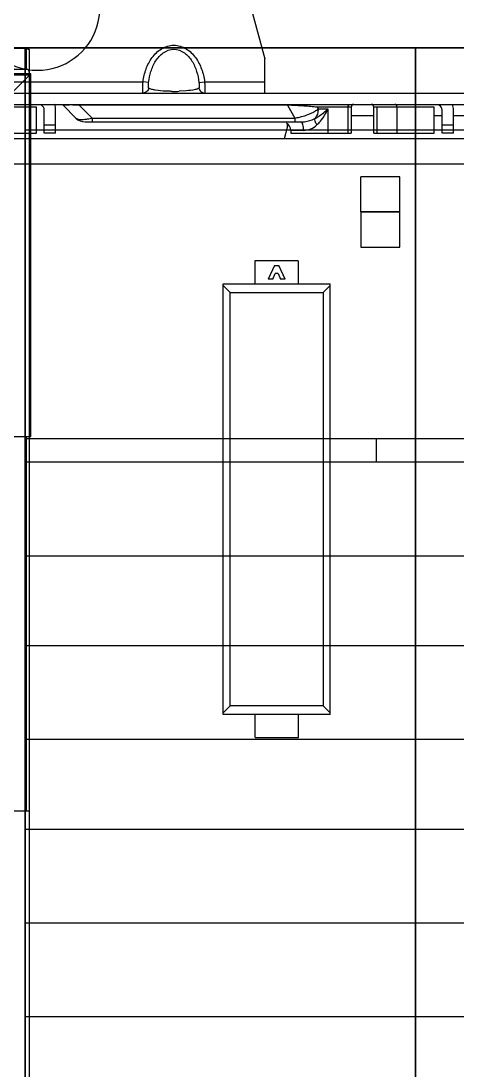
# Model space of a CAD drawing. Header units: millimetres. Extents: x 30557 to 235556, y -116603 to -73383.
# Drawn here: x 131545.4 to 131583.8, y -74309.4 to -74216.9 of the extents above; entities that cross this region are included whole.
import ezdxf

# ---------------------------------------------------------------- set-up
doc = ezdxf.new("R2010")
doc.units = ezdxf.units.MM

# ---------------------------------------------------------------- blocks, each defined once
blk = doc.blocks.new('1756-EN2TR-Z')
at = {"color": 7, "linetype": 'Continuous'}
for p, q in [((34.206, 144.733), (0.269, 144.733)), ((34.455, 142.436), (34.455, 144.484)), ((32.962, 142.828), (34.206, 142.85)), ((34.57, 142.436), (-0.115, 142.436)), ((34.455, 142.321), (0, 142.321)), ((32.96, 140.826), (34.57, 142.436)), ((34.455, 0), (34.455, 142.321)), ((34.57, 110.424), (34.57, 142.436)), ((34.545, 120.565), (34.545, 130.585)), ((34.545, 130.585), (34.559, 130.585)), ((34.559, 130.585), (34.559, 120.565)), ((34.559, 120.565), (34.545, 120.565)), ((32.71, 110.424), (34.57, 110.424)), ((34.197, 77.405), (34.197, 110.424)), ((34.206, 77.405), (34.206, 110.424)), ((34.455, 110.229), (34.206, 110.233)), ((32.71, 77.405), (34.455, 77.405))]:
    blk.add_line(p, q, dxfattribs=at)
at = {"color": 9, "linetype": 'Continuous'}
for p, q in [((34.206, 144.66), (0.269, 144.66)), ((34.206, 142.85), (34.206, 144.733))]:
    blk.add_line(p, q, dxfattribs=at)
at = {"color": 7, "linetype": 'Continuous'}
blk.add_arc((34.206, 144.484), 0.249, 0, 90, dxfattribs=at)
blk.add_ellipse((34.206, 142.492), major_axis=(0.006, 0.359), ratio=0.69456, start_param=-1.546944, end_param=0.023852, dxfattribs=at)
at = {"color": 9, "linetype": 'Continuous'}
blk.add_open_spline([(34.206, 144.66), (34.222, 144.66), (34.246, 144.658), (34.278, 144.653), (34.301, 144.647), (34.323, 144.639), (34.344, 144.631), (34.364, 144.62), (34.382, 144.609), (34.398, 144.596), (34.413, 144.582), (34.425, 144.567), (34.436, 144.552), (34.444, 144.535), (34.45, 144.518), (34.454, 144.501), (34.455, 144.49), (34.455, 144.484)], degree=3, knots=[0, 0, 0, 0, 0.144863, 0.216476, 0.287077, 0.356369, 0.42409, 0.49002, 0.553995, 0.615912, 0.675744, 0.733541, 0.789444, 0.843685, 0.896583, 0.948536, 1, 1, 1, 1], dxfattribs=at)
blk = doc.blocks.new('1756-IO-Z')
for p, q in [((0, -142.681), (0, 0)), ((0, 0), (34.422, 0)), ((34.422, 0), (0, 0)), ((0, 0), (0, -142.681)), ((34.422, 0), (0, 0)), ((34.422, 0), (34.422, -142.681)), ((34.422, -142.681), (34.422, 0)), ((0, -7.242), (34.422, -7.242)), ((29.607, -14.474), (29.607, -11.379)), ((33.047, -11.379), (29.607, -11.379)), ((33.047, -14.474), (33.047, -11.379)), ((33.047, -14.474), (29.607, -14.474)), ((29.607, -14.474), (29.607, -17.58)), ((29.607, -14.474), (33.047, -14.474)), ((29.607, -14.474), (29.607, -17.58)), ((33.047, -17.58), (33.047, -14.474)), ((33.047, -17.58), (33.047, -14.474)), ((29.607, -17.58), (33.047, -17.58)), ((29.607, -17.58), (33.047, -17.58)), ((0, -34.471), (34.422, -34.471)), ((30.983, -36.535), (30.983, -34.471)), ((0, -36.535), (34.422, -36.535)), ((0, -44.809), (34.422, -44.809)), ((0, -52.729), (34.422, -52.729)), ((0, -61.003), (34.422, -61.003)), ((0, -68.933), (34.422, -68.933)), ((0, -77.197), (34.422, -77.197)), ((0, -85.471), (34.422, -85.471))]:
    blk.add_line(p, q)
blk = doc.blocks.new('1756-A10-Z')
at = {"color": 7, "linetype": 'Continuous'}
for p, q in [((77.617, 22.988), (81.685, 7.807)), ((81.685, 4.8), (81.685, 7.807)), ((26.36, 4.8), (201.716, 4.8)), ((26.36, 3.798), (201.716, 3.798)), ((63.904, 3.724), (65.036, 2.592)), ((61.553, 1.252), (61.553, 3.547)), ((62.241, 1.252), (62.241, 3.297)), ((63.243, 1.252), (63.243, 3.297)), ((89.302, 3.547), (89.302, 1.252)), ((91.306, 1.252), (91.306, 3.547)), ((96.633, 1.252), (96.633, 3.547)), ((97.32, 1.252), (97.32, 3.297)), ((98.322, 1.252), (98.322, 3.297)), ((65.851, 2.254), (84.855, 2.254)), ((83.689, 1.793), (83.689, 2.064)), ((56.227, 1.252), (61.553, 1.252)), ((63.243, 1.252), (62.241, 1.252)), ((83.418, 0.781), (83.689, 1.793)), ((83.976, 1.503), (83.976, 1.252)), ((83.976, 1.252), (89.302, 1.252)), ((91.306, 1.252), (96.633, 1.252)), ((98.322, 1.252), (97.32, 1.252)), ((27.446, 0.781), (200.463, 0.781)), ((26.36, -1.463), (201.716, -1.443)), ((84.644, -10.002), (80.825, -10.003)), ((80.825, -10.003), (80.826, -12.032)), ((84.644, -10.002), (84.644, -12.032)), ((82.544, -10.404), (81.983, -11.606)), ((82.544, -10.404), (82.926, -10.404)), ((83.487, -11.606), (82.926, -10.404)), ((82.384, -11.606), (81.983, -11.606)), ((82.384, -11.606), (82.615, -11.112)), ((82.855, -11.112), (82.615, -11.112)), ((82.855, -11.112), (83.086, -11.606)), ((83.487, -11.606), (83.086, -11.606)), ((78.024, -12.033), (87.446, -12.032)), ((78.029, -50.019), (78.024, -12.033)), ((78.024, -12.183), (78.626, -12.784)), ((78.63, -49.267), (78.626, -12.784)), ((78.626, -12.784), (86.844, -12.784)), ((87.446, -12.182), (86.844, -12.784)), ((86.844, -12.784), (86.849, -49.266)), ((87.45, -50.018), (87.446, -12.032)), ((78.029, -49.868), (78.63, -49.267)), ((86.849, -49.266), (78.63, -49.267)), ((87.45, -49.867), (86.849, -49.266)), ((87.45, -50.018), (78.029, -50.019)), ((80.83, -52.048), (80.83, -50.018)), ((84.649, -52.048), (84.649, -50.018)), ((80.83, -52.048), (84.649, -52.048))]:
    blk.add_line(p, q, dxfattribs=at)
at = {"color": 9, "linetype": 'Continuous'}
for p, q in [((52.326, 5.802), (70.953, 5.802)), ((71.446, 5.74), (70.953, 5.802)), ((75.887, 5.74), (76.38, 5.802)), ((76.38, 5.802), (81.685, 5.802)), ((72.287, 5.021), (72.009, 5.061)), ((74.751, 4.99), (74.131, 4.954)), ((66.453, 2.592), (65.321, 3.724)), ((83.681, 3.724), (65.321, 3.724)), ((83.681, 3.724), (84.335, 2.592)), ((61.553, 3.547), (56.227, 3.547)), ((86.418, 3.407), (86.337, 3.547)), ((89.302, 3.547), (86.337, 3.547)), ((86.418, 3.407), (87.249, 3.407)), ((87.249, 3.407), (87.249, 1.252)), ((89.033, 1.252), (89.033, 3.547)), ((91.306, 2.795), (89.302, 2.795)), ((96.633, 3.547), (91.306, 3.547)), ((91.575, 3.547), (91.575, 1.252)), ((93.36, 1.252), (93.36, 3.547)), ((97.32, 2.795), (96.633, 2.795)), ((99.912, 2.795), (98.322, 2.795)), ((62.241, 2.004), (63.243, 2.004)), ((66.453, 2.592), (66.453, 2.254)), ((66.453, 2.592), (84.335, 2.592)), ((84.335, 2.592), (84.335, 2.254)), ((97.32, 2.004), (98.322, 2.004)), ((85.117, 1.503), (83.976, 1.503))]:
    blk.add_line(p, q, dxfattribs=at)
at = {"color": 7, "linetype": 'Continuous'}
for centre, radius, start, end in [((61.639, 12.317), 5.512, 125.23442, 54.70931), ((61.74, 3.297), 0.501, 0, 59.88113), ((61.74, 3.297), 1.503, 0, 19.70473), ((89.553, 3.547), 0.251, 90, 180), ((91.056, 3.547), 0.251, 0, 90), ((96.819, 3.297), 0.501, 0, 59.88113), ((96.819, 3.297), 1.503, 0, 19.70473), ((65.851, 3.407), 1.153, 225.00007, 270), ((83.224, 1.503), 0.752, 0, 60)]:
    blk.add_arc(centre, radius, start, end, dxfattribs=at)
at = {"color": 9, "linetype": 'Continuous'}
for centre, radius, start, end in [((73.667, 19.068), 14.122, 269.39112, 271.88293), ((64.058, -21.979), 25.732, 88.20204, 89.16846), ((63.434, -43.007), 46.77, 87.68801, 88.24595), ((82.529, -33.724), 37.466, 87.16706, 88.23883), ((82.345, -37.744), 41.49, 86.65638, 87.18711), ((82.429, -36.349), 40.092, 86.09293, 86.66028), ((83.5, 8.119), 5.587, 284.74984, 290.9039), ((82.754, -31.646), 35.378, 85.44798, 86.09898), ((83.371, -23.974), 27.681, 84.63528, 85.46013), ((84.271, -14.499), 18.164, 83.46665, 84.66699), ((85.096, 3.407), 1.323, 345.17431, 0.00435), ((64.593, 10.776), 8.393, 282.39322, 282.81036), ((83.46, 8.21), 5.686, 278.85043, 283.29146), ((83.419, 8.403), 5.883, 283.24811, 284.81247)]:
    blk.add_arc(centre, radius, start, end, dxfattribs=at)
for points, knots in [([(70.953, 5.802), (71.001, 6.18), (71.176, 6.928), (71.7, 7.955), (72.525, 8.777), (73.667, 9.136), (74.808, 8.777), (75.633, 7.955), (76.157, 6.928), (76.333, 6.18), (76.38, 5.802)], [0, 0, 0, 0, 0.125467, 0.250797, 0.375761, 0.499997, 0.624234, 0.7492, 0.874531, 1, 1, 1, 1]), ([(71.446, 5.74), (71.484, 6.069), (71.618, 6.723), (72.024, 7.638), (72.676, 8.41), (73.667, 8.788), (74.657, 8.41), (75.309, 7.638), (75.715, 6.723), (75.849, 6.069), (75.887, 5.74)], [0, 0, 0, 0, 0.125379, 0.250713, 0.375821, 0.499999, 0.624176, 0.749286, 0.87462, 1, 1, 1, 1]), ([(70.953, 4.8), (70.946, 4.8), (70.94, 4.837), (70.931, 4.92), (70.931, 5.135), (70.935, 5.436), (70.945, 5.675), (70.953, 5.802)], [0, 0, 0, 0, 0.021757, 0.07877, 0.294918, 0.61842, 1, 1, 1, 1]), ([(71.446, 5.239), (71.432, 5.251), (71.433, 5.316), (71.422, 5.474), (71.434, 5.629), (71.446, 5.74)], [0, 0, 0, 0, 0.110924, 0.332358, 1, 1, 1, 1]), ([(75.887, 5.74), (75.899, 5.629), (75.911, 5.474), (75.9, 5.316), (75.901, 5.251), (75.887, 5.239)], [0, 0, 0, 0, 0.667567, 0.889054, 1, 1, 1, 1]), ([(76.38, 5.802), (76.388, 5.675), (76.398, 5.436), (76.403, 5.135), (76.403, 4.92), (76.393, 4.837), (76.387, 4.8), (76.38, 4.8)], [0, 0, 0, 0, 0.381581, 0.705082, 0.92123, 0.978243, 1, 1, 1, 1]), ([(71.446, 5.239), (71.432, 5.122), (71.314, 4.891), (71.07, 4.8), (70.953, 4.8)], [0, 0, 0, 0, 0.501133, 1, 1, 1, 1]), ([(71.572, 5.17), (71.559, 5.175), (71.515, 5.194), (71.471, 5.217), (71.446, 5.239)], [0, 0, 0, 0, 0.304581, 1, 1, 1, 1]), ([(72.009, 5.061), (71.962, 5.069), (71.815, 5.096), (71.668, 5.132), (71.572, 5.17)], [0, 0, 0, 0, 0.312595, 1, 1, 1, 1]), ([(73.517, 4.948), (73.398, 4.949), (72.987, 4.958), (72.576, 4.986), (72.287, 5.021)], [0, 0, 0, 0, 0.289997, 1, 1, 1, 1]), ([(75.887, 5.239), (75.794, 5.157), (75.391, 5.068), (75.016, 5.013), (74.751, 4.99)], [0, 0, 0, 0, 0.316832, 1, 1, 1, 1]), ([(75.887, 5.239), (75.901, 5.122), (76.019, 4.891), (76.263, 4.8), (76.38, 4.8)], [0, 0, 0, 0, 0.501133, 1, 1, 1, 1]), ([(63.904, 3.724), (63.879, 3.749), (64.229, 3.741), (64.29, 3.752), (64.432, 3.75)], [0, 0, 0, 0, 0.195962, 1, 1, 1, 1]), ([(89.033, 3.547), (89.033, 3.61), (89.072, 3.735), (89.194, 3.798), (89.25, 3.798)], [0, 0, 0, 0, 0.525326, 1, 1, 1, 1]), ([(93.36, 3.547), (93.36, 3.61), (93.321, 3.735), (93.199, 3.798), (93.143, 3.798)], [0, 0, 0, 0, 0.525326, 1, 1, 1, 1]), ([(85.494, 2.899), (85.541, 2.917), (85.717, 2.987), (85.888, 3.068), (86.011, 3.135)], [0, 0, 0, 0, 0.264377, 1, 1, 1, 1]), ([(86.011, 3.135), (86.05, 3.156), (86.192, 3.237), (86.328, 3.33), (86.418, 3.407)], [0, 0, 0, 0, 0.274333, 1, 1, 1, 1]), ([(86.089, 2.551), (86.209, 2.611), (86.628, 2.849), (87.01, 3.155), (87.249, 3.407)], [0, 0, 0, 0, 0.27955, 1, 1, 1, 1]), ([(86.286, 1.992), (86.399, 2.094), (86.794, 2.51), (87.092, 3.015), (87.249, 3.407)], [0, 0, 0, 0, 0.264122, 1, 1, 1, 1]), ([(65.036, 2.592), (65.108, 2.52), (65.394, 2.451), (65.659, 2.464), (65.827, 2.482)], [0, 0, 0, 0, 0.375942, 1, 1, 1, 1]), ([(65.827, 2.482), (65.872, 2.486), (66.062, 2.511), (66.251, 2.547), (66.394, 2.578)], [0, 0, 0, 0, 0.235343, 1, 1, 1, 1]), ([(84.855, 2.254), (84.964, 2.254), (85.389, 2.279), (85.811, 2.4), (86.089, 2.551)], [0, 0, 0, 0, 0.257647, 1, 1, 1, 1]), ([(85.117, 1.503), (85.112, 1.681), (85.106, 1.924), (84.951, 2.254), (84.855, 2.254)], [0, 0, 0, 0, 0.650744, 1, 1, 1, 1]), ([(86.286, 1.992), (86.228, 2.096), (86.143, 2.273), (86.083, 2.471), (86.089, 2.551)], [0, 0, 0, 0, 0.596406, 1, 1, 1, 1])]:
    blk.add_open_spline(points, degree=3, knots=knots, dxfattribs=at)
for points in [[(86.374, 3.068), (86.324, 2.878), (86.225, 2.693), (86.089, 2.551)], [(85.117, 1.503), (85.54, 1.503), (85.972, 1.71), (86.286, 1.992)]]:
    blk.add_open_spline(points, degree=3, dxfattribs=at)

msp = doc.modelspace()

# ---------------------------------------------------------------- block references
for name, p in [('1756-A10-Z', (131485.203, -74228.016)), ('1756-EN2TR-Z', (131511.677, -74363.953)), ('1756-IO-Z', (131545.751, -74219.221)), ('1756-IO-Z', (131580.173, -74219.221))]:
    msp.add_blockref(name, p)

doc.saveas('drawing.dxf')
